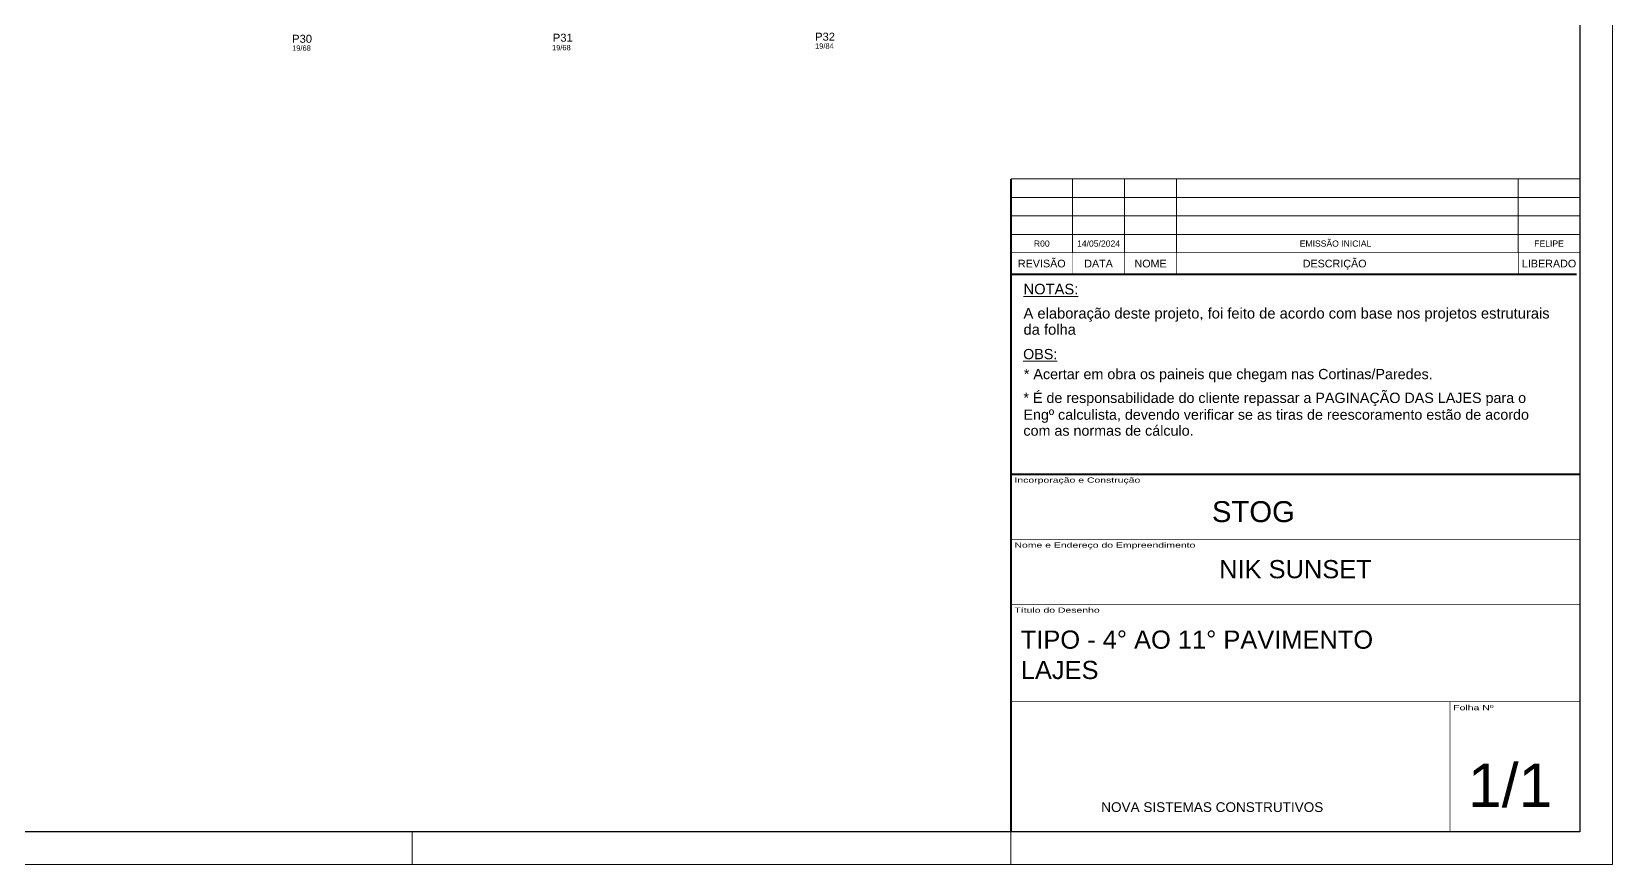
# Model space of a CAD drawing. Extents: x 2335 to 8663, y 180 to 3801.
# Drawn here: x 5700 to 8663, y 180 to 1740 of the extents above; entities that cross this region are included whole.
import ezdxf
from ezdxf.enums import TextEntityAlignment as Align

# ---------------------------------------------------------------- set-up
doc = ezdxf.new("R2010")
doc.units = 0
for name, color, linetype, lineweight in [('CARIMBO', 255, 'Continuous', 9), ('FOLHA', 255, 'Continuous', 5), ('Folhas', 255, 'Continuous', 9)]:
    doc.layers.add(name, color=color, linetype=linetype, lineweight=lineweight)
doc.layers.add('L-N', color=4, linetype='Continuous')
doc.layers.add('VIG-D', color=2, linetype='Continuous')
doc.styles.add('ARIAL', font='arial.ttf')
doc.styles.get("Standard").update_dxf_attribs({"font": 'arial.ttf'})
doc.styles.add('Tecnologia', font='')
doc.styles.add('VERDANA', font='verdana.ttf', dxfattribs={"oblique": 15})
doc.styles.get('Tecnologia').set_extended_font_data('Forgotten Futurist')

# ---------------------------------------------------------------- blocks, each defined once
blk = doc.blocks.new('Carimbo Laje')
at = {"layer": 'CARIMBO', "color": 30}
for points, const_width in [([(124981.9, 144853.7), (123684.7, 144853.7), (123684.7, 144038.4)], 4.45), ([(123684.7, 144705.5), (124981.9, 144705.5)], 1.48), ([(123684.7, 144557.3), (124981.9, 144557.3)], 1.48), ([(123684.7, 144334.9), (124981.9, 144334.9)], 1.48), ([(124685.4, 144038.4), (124685.4, 144334.9)], 1.48), ([(123684.7, 144038.4), (124981.9, 144038.4)], 1.48)]:
    blk.add_lwpolyline(points, dxfattribs=dict(at, const_width=const_width))
at = {"color": 0, "linetype": 'Continuous', "ltscale": 5, "style": 'ARIAL'}
blk.add_text('NOVA SISTEMAS CONSTRUTIVOS', height=22.118, dxfattribs=at).set_placement((123890.4, 144083.7))
at = {"color": 7, "style": 'ARIAL'}
blk.add_attdef('INCORPORAÇÃO_E_CONTRUÇÃO', text='', height=45.7, dxfattribs=at).set_placement((124364.7, 144777.9), align=Align.MIDDLE_CENTER)
blk.add_attdef('NOME_DA_OBRA', text='', height=41.5, dxfattribs=at).set_placement((124333.3, 144616.6), align=Align.CENTER)
for tag, p in [('PAVIMENTO', (123706.9, 144455.9)), ('TIPO_DE_PROJETO', (123706.9, 144386.8))]:
    blk.add_attdef(tag, p, '', height=41.5, dxfattribs=at)
at = {"color": 7, "style": 'ARIAL', "oblique": 10}
blk.add_attdef('FOLHA_Nº', text='', height=111.2, dxfattribs=at).set_placement((124832.8, 144149.1), align=Align.CENTER)
at = {"layer": 'CARIMBO', "color": 7, "style": 'VERDANA'}
blk.add_attdef('ENDEREÇO', text='', height=14.8, dxfattribs=at).set_placement((124333.3, 144572.1), align=Align.CENTER)
at = {"layer": 'Folhas', "style": 'Tecnologia', "width": 1.5}
for s, p in [('Incorporação e Construção', (123692.5, 144846.3)), ('Nome e Endereço do Empreendimento', (123692.5, 144698.1)), ('Título do Desenho', (123692.5, 144549.8)), ('Folha Nº', (124693.1, 144327.5))]:
    blk.add_text(s, height=11.86, dxfattribs=at).set_placement(p, align=Align.TOP_LEFT)
blk = doc.blocks.new('Revisão Carimbo')
at = {"color": 30}
for p, q in [((0, 155), (925, 155)), ((100, 35), (100, 155)), ((184.66, 35), (184.66, 155)), ((269.32, 35), (269.32, 155)), ((825, 35), (825, 155)), ((0, 125), (925, 125)), ((0, 95), (925, 95)), ((0, 65), (925, 65))]:
    blk.add_line(p, q, dxfattribs=at)
for points, const_width in [([(0, 0), (0, 155)], 3), ([(0, 35), (925, 35)], 1), ([(100, 35), (100, 0)], 1), ([(184.66, 35), (184.66, 0)], 1), ([(269.32, 35), (269.32, 0)], 1), ([(825, 35), (825, 0)], 1), ([(0, 0), (920, 0)], 3)]:
    blk.add_lwpolyline(points, dxfattribs=dict(at, const_width=const_width))
at = {"color": 7, "style": 'ARIAL'}
for s, p in [('REVISÃO', (50, 17.5)), ('DESCRIÇÃO', (526.27, 17.5)), ('DATA', (142.33, 17.5)), ('NOME', (226.99, 17.5)), ('LIBERADO', (875, 17.5))]:
    blk.add_text(s, height=12.5, dxfattribs=at).set_placement(p, align=Align.MIDDLE_CENTER)
at = {"layer": 'CARIMBO', "color": 7, "style": 'ARIAL'}
for tag, p in [('REVISÃO_03', (50, 140)), ('DATA', (142.33, 140)), ('NOME', (226.99, 140)), ('LIBERADO', (875, 140)), ('REVISÃO_02', (50, 110)), ('DATA', (142.33, 110)), ('NOME', (226.99, 110)), ('LIBERADO', (875, 110)), ('REVISÃO_01', (50, 80)), ('DATA', (142.33, 80)), ('NOME', (226.99, 80)), ('LIBERADO', (875, 80)), ('REVISÃO_00', (50, 50)), ('DATA', (142.33, 50)), ('NOME', (226.99, 50)), ('LIBERADO', (875, 50))]:
    blk.add_attdef(tag, text='', height=10, dxfattribs=at).set_placement(p, align=Align.MIDDLE_CENTER)
for p in [(279.32, 140), (279.32, 110), (279.32, 80), (279.32, 50)]:
    blk.add_attdef('DESCRIÇÃO', text='', height=10, dxfattribs=at).set_placement(p, align=Align.MIDDLE_LEFT)

msp = doc.modelspace()

# ---------------------------------------------------------------- linework, layer by layer
at = {"color": 30}
for p, q in [((8601.9, 3739.94), (8601.9, 240.62)), ((8601.9, 240.62), (2487.22, 240.62))]:
    msp.add_line(p, q, dxfattribs=at)
at = {"layer": 'CARIMBO', "color": 30, "const_width": 3.65}
msp.add_lwpolyline([(7535.72, 910.79), (7535.72, 1285.41)], dxfattribs=at)
at = {"layer": 'FOLHA'}
for p, q in [((8662.86, 3800.91), (8662.86, 179.66)), ((6413.29, 240.62), (6413.29, 179.66)), ((7535.03, 240.62), (7535.03, 179.66)), ((8662.86, 179.66), (2334.81, 179.66))]:
    msp.add_line(p, q, dxfattribs=at)

# ---------------------------------------------------------------- block references
at = {"layer": 'CARIMBO', "color": 1}
ref = msp.add_blockref('Revisão Carimbo', (7535.72, 1285.41), dxfattribs=dict(at, xscale=1.152505138133646, yscale=1.152505138133646, zscale=1.152505138133646))
ref.add_attrib('REVISÃO_00', 'R00', dxfattribs={"color": 1, "height": 11.525, "style": 'ARIAL'}).set_placement((7593.35, 1343.04), align=Align.MIDDLE_CENTER)
ref.add_attrib('DATA', '14/05/2024', dxfattribs={"color": 1, "height": 11.525, "style": 'ARIAL'}).set_placement((7699.76, 1343.04), align=Align.MIDDLE_CENTER)
ref.add_attrib('DESCRIÇÃO', '                                                 EMISSÃO INICIAL', dxfattribs={"color": 1, "height": 11.5251, "style": 'ARIAL'}).set_placement((7857.64, 1343.04), align=Align.MIDDLE_LEFT)
ref.add_attrib('LIBERADO', 'FELIPE', dxfattribs={"color": 1, "height": 11.525, "style": 'ARIAL'}).set_placement((8544.16, 1343.04), align=Align.MIDDLE_CENTER)
at = {"layer": 'CARIMBO', "linetype": 'ByBlock'}
ref = msp.add_blockref('Carimbo Laje', (-94122.52, -118146.61), dxfattribs=dict(at, xscale=0.8219144908905698, yscale=0.8219144908905698, zscale=0.8219144908905698))
ref.add_attrib('FOLHA_Nº', '  1/1', (8328.99, 287.11), dxfattribs={"layer": '0', "height": 81.442, "style": 'ARIAL'})
ref.add_attrib('TIPO_DE_PROJETO', 'LAJES', (7554, 526.96), dxfattribs={"layer": '0', "height": 34.118, "style": 'ARIAL'})
ref.add_attrib('PAVIMENTO', 'TIPO - 4° AO 11° PAVIMENTO', (7554, 583.81), dxfattribs={"layer": '0', "height": 34.1176, "style": 'ARIAL'})
ref.add_attrib('NOME_DA_OBRA', 'NIK SUNSET', dxfattribs={"layer": '0', "height": 34.118, "style": 'ARIAL'}).set_placement((8068.81, 715.83), align=Align.CENTER)
ref.add_attrib('INCORPORAÇÃO_E_CONTRUÇÃO', 'STOG', dxfattribs={"layer": '0', "height": 39.265, "style": 'ARIAL'}).set_placement((7989.98, 860.32), align=Align.TOP_CENTER)

# ---------------------------------------------------------------- texts
at = {"layer": 'CARIMBO', "style": 'ARIAL'}
for s, height, p in [('%%UNOTAS:', 19.751, (7559.12, 1247.88)), ('A elaboração deste projeto, foi feito de acordo com base nos projetos estruturais', 19.7506, (7559.12, 1202.57)), ('da folha', 19.751, (7559.12, 1172.19)), ('%%UOBS:', 19.202, (7558.38, 1126.34)), ('* Acertar em obra os paineis que chegam nas Cortinas/Paredes.', 19.2019, (7559.73, 1088.93)), ('* É de responsabilidade do cliente repassar a PAGINAÇÃO DAS LAJES para o', 19.2019, (7558.91, 1044.34)), ('Engº calculista, devendo verificar se as tiras de reescoramento estão de acordo', 19.2019, (7558.91, 1012.87)), ('com as normas de cálculo.', 19.2019, (7558.91, 982.92))]:
    msp.add_text(s, height=height, dxfattribs=at).set_placement(p)
at = {"layer": 'L-N', "linetype": 'Continuous'}
for s, p in [('P30', (6188.24, 1719.33)), ('P31', (6676.95, 1721.34)), ('P32', (7168.44, 1723.24))]:
    msp.add_text(s, height=15, dxfattribs=at).set_placement(p)
at = {"layer": 'VIG-D', "linetype": 'Continuous'}
for s, p in [('19/84', (7168.44, 1708.24)), ('19/68', (6188.24, 1704.33)), ('19/68', (6675.37, 1705.16))]:
    msp.add_text(s, height=10, dxfattribs=at).set_placement(p)

doc.saveas('drawing.dxf')
